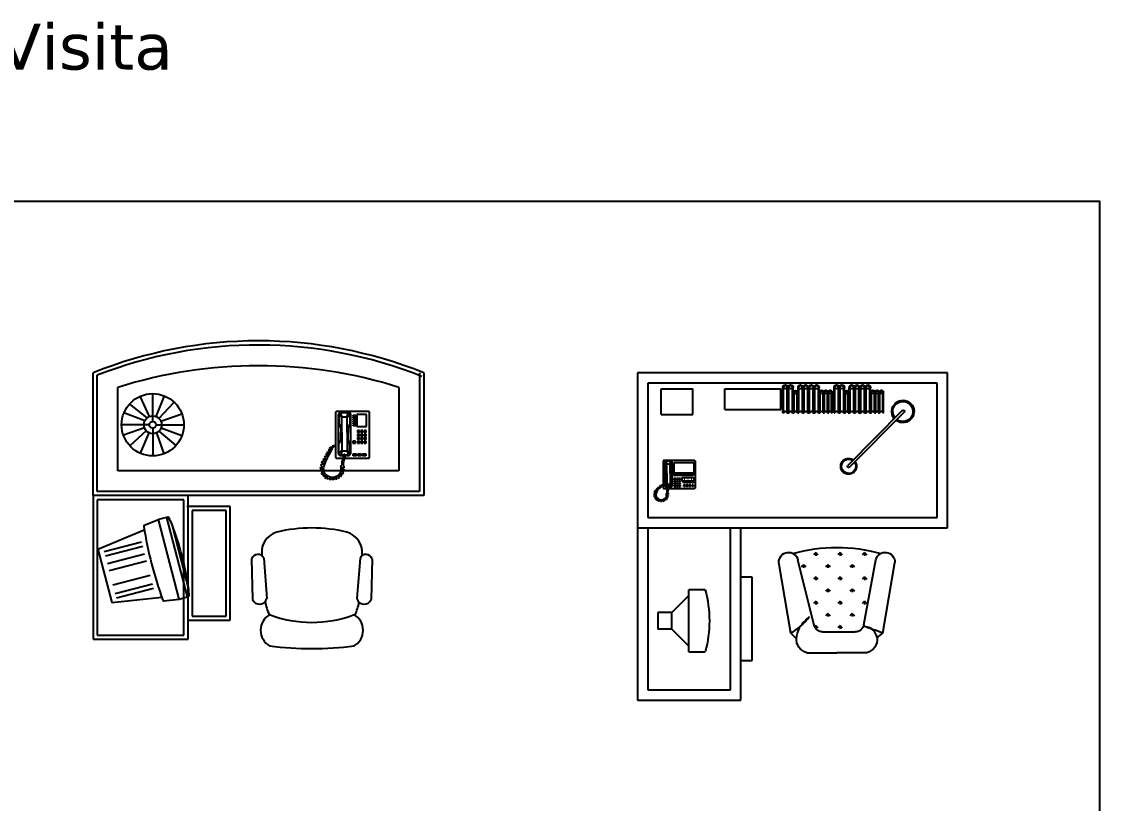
# Model space of a CAD drawing. Extents: x 0.3 to 17.9, y 0.2 to 10.4.
# Drawn here: x 11.63 to 17.89, y 5.89 to 10.43 of the extents above; entities that cross this region are included whole.
import ezdxf

# ---------------------------------------------------------------- set-up
doc = ezdxf.new("R2010")
doc.units = 0
doc.header["$MEASUREMENT"] = 0
doc.layers.get('0').update_dxf_attribs({"linetype": 'CONTINUOUS'})
doc.layers.add('Deftpoints', color=7, linetype='CONTINUOUS', plot=False)
doc.layers.add('www.dwgautocad.com', color=7, linetype='CONTINUOUS')
doc.styles.get("Standard").update_dxf_attribs({"font": 'verdana.ttf'})

# ---------------------------------------------------------------- blocks, each defined once
blk = doc.blocks.new('A$C41930D75')
for p, q in [((0, 727.5), (0, 1321.7)), ((20, 747.5), (20, 1310.3)), ((1579.5, 1321.7), (1579.5, 747.5)), ((1599.5, 1321.7), (1599.5, 727.5)), ((120, 847.5), (120, 1251.2)), ((1479.5, 1251.2), (1479.5, 847.5)), ((1479.5, 847.5), (120, 847.5)), ((1579.5, 747.5), (20, 747.5)), ((1599.5, 727.5), (0, 727.5)), ((0, 727.5), (0, 32.4)), ((459.1, 727.5), (0, 727.5)), ((20, 707.5), (20, 52.4)), ((439.1, 707.5), (20, 707.5)), ((439.1, 52.4), (439.1, 707.5)), ((459.1, 32.4), (459.1, 727.5)), ((663.5, 675), (453, 675)), ((663.5, 124), (663.5, 675)), ((247.3, 583.7), (316, 611.4)), ((360.5, 622.9), (316, 611.4)), ((415.9, 226.9), (316, 611.4)), ((456.5, 237.5), (356.6, 621.9)), ((461.9, 279.8), (382, 587.7)), ((22.9, 468.1), (247.1, 562.2)), ((53.9, 456.8), (234.1, 503.6)), ((59.4, 435.7), (239.6, 482.5)), ((22.9, 468.1), (90.1, 209.5)), ((68.9, 399.3), (249, 446.1)), ((77.9, 364.7), (258, 411.5)), ((95.8, 295.7), (275.9, 342.5)), ((106.8, 253.5), (286.9, 300.3)), ((112.3, 232.4), (292.4, 279.2)), ((90.1, 209.5), (331.8, 236.3)), ((342.4, 217.7), (415.9, 226.9)), ((415.9, 226.9), (460.4, 238.5)), ((455.4, 124), (663.5, 124)), ((20, 52.4), (439.1, 52.4)), ((0, 32.4), (459.1, 32.4))]:
    blk.add_line(p, q)
at = {"linetype": 'ByBlock'}
for p, q in [((273.2, 1110.6), (227.9, 1208.4)), ((288, 1113.3), (288, 1220.8)), ((304.1, 1110.1), (344.4, 1209.9)), ((260.5, 1103.3), (176.2, 1171.1)), ((317.7, 1101.4), (391.8, 1179.3)), ((249.2, 1088.9), (148.9, 1127.8)), ((288, 1086.4), (288, 1113.3)), ((327.1, 1088.2), (428.9, 1123.6)), ((1175.8, 1135), (1172.6, 1131.8)), ((1172.6, 1131.8), (1172.6, 912.7)), ((1334.5, 1135), (1175.8, 1135)), ((1193.2, 1130.2), (1185.3, 1122.3)), ((1185.3, 1122.3), (1185.3, 931.8)), ((1190, 1125.4), (1188.5, 1119.1)), ((1188.5, 1119.1), (1202.7, 1104.8)), ((1188.5, 1119.1), (1188.5, 1076.2)), ((1196.4, 1128.6), (1190, 1125.4)), ((1240.8, 1130.2), (1193.2, 1130.2)), ((1234.5, 1128.6), (1196.4, 1128.6)), ((1204.3, 1108), (1196.4, 1128.6)), ((1202.7, 1104.8), (1204.3, 1108)), ((1202.7, 1033.4), (1202.7, 1104.8)), ((1204.3, 1108), (1226.6, 1108)), ((1226.6, 1108), (1234.5, 1128.6)), ((1228.1, 1104.8), (1226.6, 1108)), ((1242.4, 1119.1), (1228.1, 1104.8)), ((1228.1, 1033.4), (1228.1, 1104.8)), ((1234.5, 1128.6), (1240.8, 1125.4)), ((1247.2, 1122.3), (1240.8, 1130.2)), ((1240.8, 1125.4), (1242.4, 1119.1)), ((1242.4, 1119.1), (1242.4, 1076.2)), ((1247.2, 930.2), (1247.2, 1122.3)), ((1258.3, 1117.5), (1271, 1117.5)), ((1258.3, 1112.7), (1258.3, 1117.5)), ((1271, 1112.7), (1258.3, 1112.7)), ((1258.3, 1103.2), (1258.3, 1108)), ((1258.3, 1108), (1271, 1108)), ((1271, 1103.2), (1258.3, 1103.2)), ((1258.3, 1093.7), (1258.3, 1098.5)), ((1258.3, 1098.5), (1271, 1098.5)), ((1271, 1117.5), (1271, 1112.7)), ((1271, 1108), (1271, 1103.2)), ((1271, 1098.5), (1271, 1093.7)), ((1321.8, 1120.7), (1275.8, 1120.7)), ((1275.8, 1120.7), (1275.8, 1061.9)), ((1321.8, 1061.9), (1321.8, 1120.7)), ((1337.7, 1131.8), (1334.5, 1135)), ((1337.7, 912.7), (1337.7, 1131.8)), ((245, 1070.3), (137.4, 1070.3)), ((247.5, 1055.8), (146.2, 1019.7)), ((271.9, 1070.3), (245, 1070.3)), ((288, 1054.1), (288, 1027.2)), ((304.1, 1070.3), (331, 1070.3)), ((328.4, 1055.4), (429.3, 1018.2)), ((331, 1070.3), (438.6, 1070.3)), ((1188.5, 1076.2), (1191.6, 1068.3)), ((1191.6, 1068.3), (1196.4, 1060.4)), ((1196.4, 1060.4), (1198, 1049.2)), ((1198, 1049.2), (1198, 1033.4)), ((1234.5, 1060.4), (1232.9, 1049.2)), ((1232.9, 1049.2), (1232.9, 1033.4)), ((1239.3, 1068.3), (1234.5, 1060.4)), ((1242.4, 1076.2), (1239.3, 1068.3)), ((1271, 1093.7), (1258.3, 1093.7)), ((1258.3, 1084.2), (1258.3, 1088.9)), ((1258.3, 1088.9), (1271, 1088.9)), ((1271, 1084.2), (1258.3, 1084.2)), ((1258.3, 1079.4), (1271, 1079.4)), ((1258.3, 1074.6), (1258.3, 1079.4)), ((1271, 1074.6), (1258.3, 1074.6)), ((1258.3, 1065.1), (1258.3, 1069.9)), ((1258.3, 1069.9), (1271, 1069.9)), ((1271, 1065.1), (1258.3, 1065.1)), ((1271, 1088.9), (1271, 1084.2)), ((1271, 1079.4), (1271, 1074.6)), ((1271, 1069.9), (1271, 1065.1)), ((1275.8, 1061.9), (1321.8, 1061.9)), ((256.4, 1041), (177.5, 968)), ((269.3, 1031.5), (227.8, 932.2)), ((288, 1027.2), (288, 919.7)), ((306.1, 1031.2), (341.7, 929.6)), ((318, 1039.4), (399.8, 969.4)), ((1191.6, 984.2), (1196.4, 992.1)), ((1196.4, 992.1), (1198, 1003.2)), ((1198, 1003.2), (1198, 1033.4)), ((1202.7, 1033.4), (1202.7, 947.6)), ((1228.1, 1033.4), (1228.1, 947.6)), ((1232.9, 1003.2), (1232.9, 1033.4)), ((1234.5, 992.1), (1232.9, 1003.2)), ((1239.3, 984.2), (1234.5, 992.1)), ((1288.5, 1042.9), (1278.9, 1042.9)), ((1278.9, 1042.9), (1278.9, 1033.4)), ((1278.9, 1033.4), (1288.5, 1033.4)), ((1278.9, 1025.4), (1278.9, 1015.9)), ((1288.5, 1025.4), (1278.9, 1025.4)), ((1278.9, 1015.9), (1288.5, 1015.9)), ((1288.5, 1008), (1278.9, 1008)), ((1278.9, 1008), (1278.9, 998.4)), ((1278.9, 998.4), (1288.5, 998.4)), ((1288.5, 1033.4), (1288.5, 1042.9)), ((1288.5, 1015.9), (1288.5, 1025.4)), ((1288.5, 998.4), (1288.5, 1008)), ((1294.8, 1042.9), (1294.8, 1033.4)), ((1304.3, 1042.9), (1294.8, 1042.9)), ((1294.8, 1033.4), (1304.3, 1033.4)), ((1294.8, 1025.4), (1294.8, 1015.9)), ((1304.3, 1025.4), (1294.8, 1025.4)), ((1294.8, 1015.9), (1304.3, 1015.9)), ((1294.8, 1008), (1294.8, 998.4)), ((1304.3, 1008), (1294.8, 1008)), ((1294.8, 998.4), (1304.3, 998.4)), ((1304.3, 1033.4), (1304.3, 1042.9)), ((1304.3, 1015.9), (1304.3, 1025.4)), ((1304.3, 998.4), (1304.3, 1008)), ((1310.7, 1042.9), (1310.7, 1033.4)), ((1320.2, 1042.9), (1310.7, 1042.9)), ((1310.7, 1033.4), (1320.2, 1033.4)), ((1310.7, 1025.4), (1310.7, 1015.9)), ((1320.2, 1025.4), (1310.7, 1025.4)), ((1310.7, 1015.9), (1320.2, 1015.9)), ((1310.7, 1008), (1310.7, 998.4)), ((1320.2, 1008), (1310.7, 1008)), ((1310.7, 998.4), (1320.2, 998.4)), ((1320.2, 1033.4), (1320.2, 1042.9)), ((1320.2, 1015.9), (1320.2, 1025.4)), ((1320.2, 998.4), (1320.2, 1008)), ((1132.3, 935.2), (1134.9, 940.3)), ((1134.9, 940.3), (1144.2, 937.4)), ((1139.1, 946.7), (1141.6, 951.5)), ((1144.2, 937.4), (1139.1, 946.7)), ((1141.6, 951.5), (1150, 949)), ((1151.9, 945.1), (1141.6, 927.8)), ((1144.8, 957.3), (1146.1, 960.9)), ((1150, 949), (1144.8, 957.3)), ((1146.1, 960.9), (1149.7, 961.8)), ((1149.7, 961.8), (1155.4, 962.2)), ((1157.7, 954.8), (1151.9, 945.1)), ((1153.8, 958), (1157.7, 954.8)), ((1157.1, 958), (1153.8, 958)), ((1155.4, 962.2), (1159.9, 968.3)), ((1159, 959.9), (1157.1, 958)), ((1163.2, 962.8), (1159, 959.9)), ((1159.9, 968.3), (1163.8, 970.5)), ((1166.7, 965.4), (1163.2, 962.8)), ((1163.8, 970.5), (1172.6, 971.5)), ((1172.6, 966.7), (1166.7, 965.4)), ((1188.5, 976.2), (1191.6, 984.2)), ((1188.5, 933.4), (1188.5, 976.2)), ((1188.5, 933.4), (1202.7, 947.6)), ((1204.3, 944.5), (1196.4, 923.8)), ((1202.7, 947.6), (1204.3, 944.5)), ((1204.3, 944.5), (1226.6, 944.5)), ((1228.1, 947.6), (1226.6, 944.5)), ((1226.6, 944.5), (1234.5, 923.8)), ((1242.4, 933.4), (1228.1, 947.6)), ((1242.4, 976.2), (1239.3, 984.2)), ((1242.4, 933.4), (1242.4, 976.2)), ((1256.7, 990.5), (1256.7, 981)), ((1269.4, 990.5), (1256.7, 990.5)), ((1256.7, 981), (1269.4, 981)), ((1269.4, 981), (1269.4, 990.5)), ((1278.9, 990.5), (1278.9, 981)), ((1288.5, 990.5), (1278.9, 990.5)), ((1278.9, 981), (1288.5, 981)), ((1288.5, 981), (1288.5, 990.5)), ((1294.8, 990.5), (1294.8, 981)), ((1304.3, 990.5), (1294.8, 990.5)), ((1294.8, 981), (1304.3, 981)), ((1304.3, 981), (1304.3, 990.5)), ((1310.7, 990.5), (1310.7, 981)), ((1320.2, 990.5), (1310.7, 990.5)), ((1310.7, 981), (1320.2, 981)), ((1320.2, 981), (1320.2, 990.5)), ((1106.3, 884), (1109.2, 893.7)), ((1109.2, 893.7), (1118.8, 892.7)), ((1123.3, 892.7), (1112.7, 862.5)), ((1113, 902), (1116.6, 907.2)), ((1118.8, 892.7), (1113, 902)), ((1116.6, 907.2), (1125.6, 904.6)), ((1120.7, 913.3), (1124.3, 920)), ((1125.6, 904.6), (1120.7, 913.3)), ((1133.6, 911.4), (1123.3, 892.7)), ((1124.3, 920), (1133, 917.2)), ((1127.2, 924.5), (1130.4, 931.6)), ((1133, 917.2), (1127.2, 924.5)), ((1130.4, 931.6), (1139.1, 927.8)), ((1139.1, 927.8), (1132.3, 935.2)), ((1134.9, 914.6), (1132.6, 913.9)), ((1132.6, 913.9), (1133.6, 911.4)), ((1141.6, 927.8), (1134.9, 914.6)), ((1172.6, 912.7), (1175.8, 909.5)), ((1175.8, 909.5), (1210, 909.5)), ((1185.3, 931.8), (1193.2, 922.2)), ((1190, 927), (1188.5, 933.4)), ((1196.4, 923.8), (1190, 927)), ((1193.2, 922.2), (1211.8, 922.2)), ((1211.9, 923.8), (1196.4, 923.8)), ((1204.3, 882.8), (1205.2, 890.5)), ((1205.2, 890.5), (1209.1, 905.6)), ((1209.1, 905.6), (1211.3, 915.9)), ((1213, 898.8), (1209.1, 883.7)), ((1211.3, 915.9), (1212.3, 928.6)), ((1212.3, 928.6), (1217, 928.6)), ((1216.8, 914.9), (1213, 898.8)), ((1215.5, 909.5), (1334.5, 909.5)), ((1217, 928.6), (1216.8, 914.9)), ((1216.9, 922.2), (1239.3, 922.2)), ((1234.5, 923.8), (1217, 923.8)), ((1234.5, 923.8), (1240.8, 927)), ((1239.3, 922.2), (1247.2, 930.2)), ((1240.8, 927), (1242.4, 933.4)), ((1258.3, 920.7), (1258.3, 930.2)), ((1258.3, 930.2), (1274.2, 930.2)), ((1274.2, 920.7), (1258.3, 920.7)), ((1274.2, 930.2), (1274.2, 920.7)), ((1280.5, 930.2), (1296.4, 930.2)), ((1280.5, 920.7), (1280.5, 930.2)), ((1296.4, 920.7), (1280.5, 920.7)), ((1296.4, 930.2), (1296.4, 920.7)), ((1302.8, 930.2), (1318.6, 930.2)), ((1302.8, 920.7), (1302.8, 930.2)), ((1318.6, 920.7), (1302.8, 920.7)), ((1318.6, 930.2), (1318.6, 920.7)), ((1334.5, 909.5), (1337.7, 912.7)), ((1099.5, 859), (1101.2, 867)), ((1109.5, 856.1), (1099.5, 859)), ((1101.2, 867), (1109.8, 867)), ((1101.2, 851.2), (1109.5, 856.1)), ((1102.4, 844.8), (1101.2, 851.2)), ((1112.4, 845.1), (1102.4, 844.8)), ((1103.1, 873.4), (1105.3, 880.8)), ((1109.8, 867), (1103.1, 873.4)), ((1104.7, 836.5), (1112.4, 845.1)), ((1107.3, 830), (1104.7, 836.5)), ((1105.3, 880.8), (1115.6, 880.5)), ((1115.6, 880.5), (1106.3, 884)), ((1112.7, 862.5), (1117.2, 838.4)), ((1117.2, 838.4), (1131.4, 824.6)), ((1186.3, 827.1), (1198.5, 842.6)), ((1198.5, 842.6), (1200.1, 862.8)), ((1198.8, 870.2), (1204.6, 874.4)), ((1200.1, 862.8), (1198.8, 870.2)), ((1211.7, 846.4), (1201.4, 845.5)), ((1201.4, 845.5), (1210.4, 838.4)), ((1212.6, 862.2), (1203.3, 860.6)), ((1203.3, 860.6), (1212.3, 855.1)), ((1204.6, 874.4), (1204.3, 882.8)), ((1210.4, 838.4), (1206.2, 831)), ((1209.4, 875.4), (1208.5, 873.4)), ((1208.5, 873.4), (1212, 869.9)), ((1209.1, 883.7), (1209.4, 875.4)), ((1212.3, 855.1), (1211.7, 846.4)), ((1212, 869.9), (1212.6, 862.2)), ((1116.6, 832.9), (1107.3, 830)), ((1112.1, 824.2), (1116.6, 832.9)), ((1116.3, 820.4), (1112.1, 824.2)), ((1125.2, 824.2), (1116.3, 820.4)), ((1121.4, 815.6), (1125.2, 824.2)), ((1126.5, 811.1), (1121.4, 815.6)), ((1133.3, 819.4), (1126.5, 811.1)), ((1131.4, 824.6), (1150, 816.5)), ((1132.3, 809.8), (1133.3, 819.4)), ((1137.5, 807.2), (1132.3, 809.8)), ((1144.8, 813.6), (1137.5, 807.2)), ((1145.2, 805), (1144.8, 813.6)), ((1151.3, 803.4), (1145.2, 805)), ((1150, 816.5), (1169.3, 818.1)), ((1154.8, 813.6), (1151.3, 803.4)), ((1157.1, 804.3), (1154.8, 813.6)), ((1162.5, 805), (1157.1, 804.3)), ((1166.4, 813.6), (1162.5, 805)), ((1170.5, 805), (1166.4, 813.6)), ((1169.3, 818.1), (1186.3, 827.1)), ((1177.3, 806.9), (1170.5, 805)), ((1176.3, 817.5), (1177.3, 806.9)), ((1184, 811.1), (1176.3, 817.5)), ((1190.1, 814.9), (1184, 811.1)), ((1196.2, 818.1), (1188.9, 823.6)), ((1188.9, 823.6), (1190.1, 814.9)), ((1201.1, 823.9), (1196.2, 818.1)), ((1196.6, 832.9), (1201.1, 823.9)), ((1206.2, 831), (1196.6, 832.9)), ((479.1, 655), (479.1, 144)), ((643.5, 655), (479.1, 655)), ((643.5, 144), (643.5, 655)), ((766.2, 421.5), (771.2, 224.6)), ((815.2, 444), (815.8, 436.7)), ((825.2, 425.3), (840.3, 230.2)), ((1291.1, 425.3), (1275.9, 230.2)), ((1301, 444), (1300.4, 436.7)), ((1301, 444), (1300.6, 436.8)), ((1350, 421.5), (1345, 224.6)), ((479.1, 144), (643.5, 144))]:
    blk.add_line(p, q, dxfattribs=at)
for radius in [150.6, 43, 16.1]:
    blk.add_circle((288, 1070.3), radius, dxfattribs=at)
for centre, radius, start, end in [((799.8, -668.8), 2145.2, 68.1104, 111.8896), ((797.4, -684.3), 2140.7, 68.2867, 111.2933), ((799.8, -893.2), 2249.6, 72.4117, 107.5883), ((249.5, 579.2), 5, 115.8746, 188.6976), ((2226.6, 902.6), 2008.4, 189.2876, 199.8418), ((361.8, 618.1), 5, 26.964, 104.5647), ((-364.6, 248.6), 820, 24.4264, 26.964), ((-1051.2, 51), 1530.3, 8.5992, 20.5302), ((-355.3, 212.6), 820, 2.1654, 4.703), ((342.1, 222.7), 5, 200.4318, 273.2548), ((459.1, 243.3), 5, 284.5647, 2.1654)]:
    blk.add_arc(centre, radius, start, end)
for centre, radius, start, end in [((916.4, 452.9), 101.6, 106.1087, 185), ((1058.1, -145), 716, 76.275, 103.725), ((1199.8, 452.9), 101.6, 355, 73.8913), ((796.5, 411.3), 32, 26.0431, 161.2838), ((1319.8, 411.3), 32, 18.7162, 153.9569), ((804.9, 238.3), 36.3, 202.1564, 347.1337), ((1034.1, 240.8), 203.2, 187.3347, 206.2122), ((1084.9, 240.8), 203.2, 333.618, 351.9048), ((1311.4, 238.3), 36.3, 192.8663, 337.8436), ((897.8, 75.6), 87.7, 120.3927, 239.6073), ((1058.1, 690.4), 576.6, 249.209, 290.791), ((1218.4, 75.6), 87.7, 300.3927, 59.6073), ((1058.1, 1573.9), 1587.1, 262.5907, 277.4093)]:
    blk.add_arc(centre, radius, start, end, dxfattribs=at)
blk = doc.blocks.new('A$C260B75E0')
for p, q in [((0, 0), (0, 1800)), ((0, 1800), (900, 1800)), ((900, 1800), (900, 0)), ((900, 1800), (1900.5, 1800)), ((1900.5, 1800), (1900.5, 1200)), ((60, 1740), (840, 1740)), ((60, 60), (60, 1740)), ((840, 1740), (840, 60)), ((900, 1740), (1840.5, 1740)), ((1840.5, 1740), (1840.5, 1260)), ((242.2, 1663), (92.2, 1663)), ((92.2, 1663), (92.2, 1478)), ((242.2, 1663), (242.2, 1478)), ((1391, 1682.5), (1489, 1682.5)), ((1391, 1600.4), (1391, 1682.5)), ((1489, 1600.4), (1489, 1682.5)), ((1293.2, 1502.5), (1391, 1600.4)), ((1489, 1600.4), (1391, 1600.4)), ((1586.9, 1502.5), (1489, 1600.4)), ((1293.2, 1502.5), (1260, 1502.5)), ((1260, 1406.5), (1260, 1502.5)), ((1586.9, 1502.5), (1293.2, 1502.5)), ((1620, 1502.5), (1586.9, 1502.5)), ((1620, 1502.5), (1620, 1406.5)), ((242.2, 1478), (92.2, 1478)), ((212.2, 1293.1), (92.2, 1293.1)), ((92.2, 1293.1), (92.2, 967.8)), ((212.2, 1293.1), (212.2, 967.8)), ((1840.5, 1260), (900, 1260)), ((1900.5, 1200), (900, 1200)), ((1186.9, 1133.6), (1186.9, 1200)), ((1671.3, 1200), (1671.3, 1133.6)), ((1671.3, 1133.6), (1186.9, 1133.6)), ((233.1, 952.1), (84.6, 952.1)), ((233.1, 956.3), (84.8, 956.3)), ((85.4, 956.3), (85.4, 952.1)), ((212.2, 967.8), (92.2, 967.8)), ((1511.1, 909.1), (1101.7, 978.8)), ((233.1, 926.9), (82.9, 926.9)), ((233.1, 896), (82.9, 896)), ((233.1, 921.3), (84.6, 921.3)), ((233.1, 925.4), (84.8, 925.4)), ((233.1, 931), (85.1, 931)), ((233.1, 900.2), (85.1, 900.2)), ((85.4, 931), (85.4, 926.9)), ((85.4, 925.4), (85.4, 921.3)), ((85.4, 900.2), (85.4, 896)), ((115.5, 893.6), (115.5, 890.3)), ((233.1, 890.3), (115.5, 890.3)), ((233.1, 893.6), (115.6, 893.6)), ((1544.9, 877.4), (1511.1, 909.1)), ((233.1, 863.4), (85.8, 863.4)), ((233.1, 832.5), (85.8, 832.5)), ((233.1, 867.5), (85.9, 867.5)), ((233.1, 836.7), (85.9, 836.7)), ((233.1, 842.3), (86.3, 842.3)), ((86.5, 867.5), (86.5, 863.4)), ((86.5, 842.3), (86.5, 838.2)), ((233.1, 838.2), (86.5, 838.2)), ((86.5, 836.7), (86.5, 832.5)), ((115.5, 873.4), (115.5, 870.1)), ((233.1, 873.4), (115.5, 873.4)), ((233.1, 870.1), (115.5, 870.1)), ((1466.5, 773.9), (1086, 868.1)), ((1114.3, 835.9), (1127.6, 849.1)), ((1114.3, 835.9), (1127.6, 822.6)), ((1114.3, 835.9), (1133.1, 835.9)), ((1268.7, 822.9), (1269, 822.6)), ((1626.3, 816.4), (1626.3, 642.2)), ((233.1, 800.7), (85.8, 800.7)), ((233.1, 769.8), (85.8, 769.8)), ((233.1, 804.8), (85.9, 804.8)), ((233.1, 773.9), (85.9, 773.9)), ((233.1, 811.4), (86.3, 811.4)), ((233.1, 779.6), (86.3, 779.6)), ((86.5, 811.4), (86.5, 807.3)), ((233.1, 807.3), (86.5, 807.3)), ((86.5, 804.8), (86.5, 800.7)), ((86.5, 779.6), (86.5, 775.4)), ((233.1, 775.4), (86.5, 775.4)), ((86.5, 773.9), (86.5, 769.8)), ((1043.6, 765.2), (1056.8, 778.4)), ((1043.6, 765.2), (1056.8, 751.9)), ((1043.6, 765.2), (1062.3, 765.2)), ((1185, 765.2), (1198.3, 778.4)), ((1185, 765.2), (1198.3, 751.9)), ((1185, 765.2), (1203.8, 765.2)), ((1326.4, 765.2), (1339.7, 778.4)), ((1326.4, 765.2), (1339.7, 751.9)), ((1326.4, 765.2), (1345.2, 765.2)), ((1467.9, 765.2), (1474.1, 771.4)), ((1467.9, 765.2), (1481.1, 751.9)), ((1467.9, 765.2), (1484.7, 765.2)), ((233.1, 748.7), (86.3, 748.7)), ((86.5, 748.7), (86.5, 744.6)), ((233.1, 744.6), (86.5, 744.6)), ((233.1, 738.8), (113.8, 738.8)), ((233.1, 714.1), (113.8, 714.1)), ((233.1, 689.6), (113.8, 689.6)), ((233.1, 721.9), (114.2, 721.9)), ((233.1, 697.2), (114.2, 697.2)), ((114.4, 742.1), (114.4, 738.8)), ((233.1, 742.1), (114.4, 742.1)), ((114.4, 721.9), (114.4, 718.6)), ((233.1, 718.6), (114.4, 718.6)), ((114.4, 717.4), (114.4, 714.1)), ((233.1, 717.4), (114.4, 717.4)), ((114.4, 697.2), (114.4, 693.9)), ((233.1, 693.9), (114.4, 693.9)), ((114.4, 692.9), (114.4, 689.6)), ((233.1, 692.9), (114.4, 692.9)), ((1114.3, 694.5), (1127.6, 707.7)), ((1114.3, 694.5), (1127.6, 681.2)), ((1114.3, 694.5), (1133.1, 694.5)), ((1255.7, 694.5), (1269, 707.7)), ((1255.7, 694.5), (1269, 681.2)), ((1255.7, 694.5), (1274.5, 694.5)), ((1397.1, 694.5), (1410.4, 707.7)), ((1397.1, 694.5), (1410.4, 681.2)), ((1397.1, 694.5), (1415.9, 694.5)), ((1504.5, 725.4), (1504.5, 535.1)), ((233.1, 629.2), (82.9, 629.2)), ((233.1, 654.4), (84.6, 654.4)), ((233.1, 658.5), (84.8, 658.5)), ((233.1, 627.6), (84.8, 627.6)), ((233.1, 633.3), (85.1, 633.3)), ((85.4, 658.5), (85.4, 654.4)), ((85.4, 633.3), (85.4, 629.2)), ((85.4, 627.6), (85.4, 623.5)), ((233.1, 672.7), (114.2, 672.7)), ((114.4, 672.7), (114.4, 669.4)), ((233.1, 669.4), (114.4, 669.4)), ((1043.6, 623.7), (1056.8, 637)), ((1185, 623.7), (1198.3, 637)), ((1326.4, 623.7), (1339.7, 637)), ((1467.9, 623.7), (1481.1, 637)), ((1626.3, 468), (1626.3, 642.2)), ((233.1, 598.3), (82.9, 598.3)), ((233.1, 623.5), (84.6, 623.5)), ((233.1, 602.4), (85.1, 602.4)), ((85.4, 602.4), (85.4, 598.3)), ((233.1, 565.7), (85.8, 565.7)), ((233.1, 569.8), (85.9, 569.8)), ((86.5, 569.8), (86.5, 565.7)), ((115.5, 595.8), (115.5, 592.5)), ((233.1, 592.5), (115.5, 592.5)), ((233.1, 575.6), (115.5, 575.6)), ((115.5, 575.6), (115.5, 572.3)), ((233.1, 572.3), (115.5, 572.3)), ((233.1, 595.8), (115.6, 595.8)), ((218.8, 262.1), (538, 578.7)), ((228.7, 252.2), (547.9, 568.8)), ((1043.6, 623.7), (1056.8, 610.5)), ((1043.6, 623.7), (1062.3, 623.7)), ((1114.3, 553), (1127.6, 566.3)), ((1185, 623.7), (1198.3, 610.5)), ((1185, 623.7), (1203.8, 623.7)), ((1255.7, 553), (1269, 566.3)), ((1326.4, 623.7), (1339.7, 610.5)), ((1326.4, 623.7), (1345.2, 623.7)), ((1397.1, 553), (1410.4, 566.3)), ((1467.9, 623.7), (1481.1, 610.5)), ((1467.9, 623.7), (1486.6, 623.7)), ((233.1, 534.8), (85.8, 534.8)), ((233.1, 502.9), (85.8, 502.9)), ((233.1, 538.9), (85.9, 538.9)), ((233.1, 507.1), (85.9, 507.1)), ((233.1, 544.6), (86.3, 544.6)), ((233.1, 513.7), (86.3, 513.7)), ((86.5, 544.6), (86.5, 540.4)), ((233.1, 540.4), (86.5, 540.4)), ((86.5, 538.9), (86.5, 534.8)), ((86.5, 513.7), (86.5, 509.6)), ((233.1, 509.6), (86.5, 509.6)), ((86.5, 507.1), (86.5, 502.9)), ((1114.3, 553), (1127.6, 539.8)), ((1114.3, 553), (1133.1, 553)), ((1255.7, 553), (1269, 539.8)), ((1255.7, 553), (1274.5, 553)), ((1397.1, 553), (1410.4, 539.8)), ((1397.1, 553), (1415.9, 553)), ((233.1, 472.1), (85.8, 472.1)), ((233.1, 476.2), (85.9, 476.2)), ((233.1, 481.8), (86.3, 481.8)), ((233.1, 451), (86.3, 451)), ((86.5, 481.8), (86.5, 477.7)), ((233.1, 477.7), (86.5, 477.7)), ((86.5, 476.2), (86.5, 472.1)), ((86.5, 451), (86.5, 446.8)), ((233.1, 446.8), (86.5, 446.8)), ((233.1, 441.1), (113.8, 441.1)), ((114.4, 444.4), (114.4, 441.1)), ((233.1, 444.4), (114.4, 444.4)), ((1043.6, 482.3), (1056.8, 495.6)), ((1043.6, 482.3), (1056.8, 469.1)), ((1043.6, 482.3), (1062.3, 482.3)), ((1463.5, 486), (1086, 416.3)), ((1185, 482.3), (1198.3, 495.6)), ((1185, 482.3), (1198.3, 469.1)), ((1185, 482.3), (1203.8, 482.3)), ((1326.4, 482.3), (1339.7, 495.6)), ((1326.4, 482.3), (1339.7, 469.1)), ((1326.4, 482.3), (1345.2, 482.3)), ((1475.1, 489.6), (1481.1, 495.6)), ((233.1, 416.4), (113.8, 416.4)), ((233.1, 391.8), (113.8, 391.8)), ((233.1, 424.2), (114.2, 424.2)), ((233.1, 399.5), (114.2, 399.5)), ((114.4, 424.2), (114.4, 420.9)), ((233.1, 420.9), (114.4, 420.9)), ((114.4, 419.7), (114.4, 416.4)), ((233.1, 419.7), (114.4, 419.7)), ((114.4, 399.5), (114.4, 396.2)), ((233.1, 396.2), (114.4, 396.2)), ((114.4, 395.1), (114.4, 391.8)), ((233.1, 395.1), (114.4, 395.1)), ((1126.5, 423.8), (1127.6, 424.9)), ((1538.1, 407.3), (1511.1, 375.3)), ((233.1, 374.9), (114.2, 374.9)), ((114.4, 374.9), (114.4, 371.6)), ((233.1, 371.6), (114.4, 371.6)), ((1511.1, 375.3), (1101.7, 305.6)), ((840, 60), (60, 60)), ((900, 0), (0, 0))]:
    blk.add_line(p, q)
at = {"linetype": 'ByBlock'}
for p, q in [((678.3, 1691.3), (673.7, 1686.9)), ((683.4, 1689.5), (678.3, 1691.3)), ((689.6, 1698.6), (682.6, 1696.5)), ((682.6, 1696.5), (683.3, 1689.6)), ((683.3, 1686.3), (705.1, 1694)), ((692.1, 1691.9), (689.6, 1698.6)), ((697.2, 1700.9), (691.9, 1699.3)), ((691.9, 1699.3), (692.1, 1691.9)), ((701.9, 1696), (697.2, 1700.9)), ((707.6, 1703.4), (701.9, 1702.3)), ((701.9, 1702.3), (701.9, 1696)), ((705.1, 1694), (722.5, 1690.7)), ((709.7, 1696.3), (707.6, 1703.4)), ((713.2, 1702.3), (709.7, 1696.3)), ((717.8, 1701.4), (713.2, 1702.3)), ((717.6, 1694.2), (717.8, 1701.4)), ((723.8, 1699.7), (717.6, 1694.2)), ((722.5, 1690.7), (732.4, 1680.5)), ((728.5, 1697.9), (723.8, 1699.7)), ((726.4, 1691.2), (728.5, 1697.9)), ((732.6, 1694.4), (726.4, 1691.2)), ((735.4, 1691.4), (732.6, 1694.4)), ((732.6, 1684.9), (735.4, 1691.4)), ((508.9, 1648.6), (511.2, 1650.9)), ((508.9, 1468), (508.9, 1648.6)), ((511.2, 1650.9), (668.9, 1650.9)), ((512.3, 1636), (518.1, 1641.7)), ((512.3, 1601.7), (512.3, 1636)), ((513.5, 1633.7), (515.8, 1638.3)), ((513.5, 1606.3), (513.5, 1633.7)), ((528.4, 1628), (513.5, 1633.7)), ((515.8, 1638.3), (520.3, 1639.4)), ((518.1, 1641.7), (655.2, 1641.7)), ((520.3, 1639.4), (530.6, 1629.1)), ((520.3, 1639.4), (551.2, 1639.4)), ((530.6, 1629.1), (528.4, 1628)), ((528.4, 1628), (528.4, 1612)), ((582.1, 1629.1), (530.6, 1629.1)), ((551.2, 1639.4), (556.9, 1637.1)), ((556.9, 1637.1), (562.6, 1633.7)), ((562.6, 1633.7), (570.6, 1632.6)), ((570.6, 1632.6), (582.1, 1632.6)), ((603.8, 1632.6), (582.1, 1632.6)), ((582.1, 1629.1), (643.8, 1629.1)), ((611.8, 1633.7), (603.8, 1632.6)), ((617.5, 1637.1), (611.8, 1633.7)), ((623.2, 1639.4), (617.5, 1637.1)), ((654.1, 1639.4), (623.2, 1639.4)), ((654.1, 1639.4), (643.8, 1629.1)), ((643.8, 1629.1), (646.1, 1628)), ((646.1, 1628), (660.9, 1633.7)), ((646.1, 1628), (646.1, 1612)), ((650.9, 1657.7), (648.4, 1650.9)), ((654.1, 1660.9), (650.9, 1657.7)), ((652.9, 1650.9), (654.3, 1655.9)), ((656.4, 1663.4), (654.1, 1660.9)), ((658.7, 1638.3), (654.1, 1639.4)), ((654.3, 1655.9), (658, 1660.5)), ((656.8, 1669.6), (654.7, 1667.6)), ((654.7, 1667.6), (656.4, 1663.4)), ((655.2, 1641.7), (662.1, 1636)), ((660.2, 1668), (656.8, 1669.6)), ((661.2, 1673.8), (658, 1670.8)), ((658, 1670.8), (660.2, 1668)), ((658, 1660.5), (659.6, 1661.8)), ((660.9, 1633.7), (658.7, 1638.3)), ((659.6, 1661.8), (659.4, 1664.2)), ((659.4, 1664.2), (661.8, 1661.8)), ((660.9, 1622.5), (660.9, 1633.7)), ((667.8, 1671.4), (661.2, 1673.8)), ((661.8, 1661.8), (670.1, 1671)), ((662.1, 1636), (662.1, 1622.6)), ((669.7, 1682.9), (664.6, 1677.7)), ((664.6, 1677.7), (667.8, 1671.4)), ((668.9, 1650.9), (671.2, 1648.6)), ((676.9, 1681.7), (669.7, 1682.9)), ((670.1, 1671), (682.9, 1686.1)), ((671.2, 1648.6), (671.2, 1623.9)), ((673.7, 1686.9), (676.9, 1681.7)), ((685, 1627.3), (674.1, 1624.6)), ((690.5, 1628), (685, 1627.3)), ((696.5, 1627.8), (690.5, 1628)), ((699.5, 1632), (696.5, 1627.8)), ((704.9, 1631), (699.5, 1632)), ((719.4, 1632.2), (704.9, 1631)), ((705.3, 1622), (706.5, 1628.7)), ((706.5, 1628.7), (710.4, 1622.3)), ((716.7, 1622.7), (717.4, 1630.1)), ((717.4, 1630.1), (722.5, 1623.6)), ((730.6, 1641), (719.4, 1632.2)), ((727.8, 1626.7), (726.4, 1633.6)), ((726.4, 1633.6), (732.9, 1630.4)), ((737, 1653.3), (730.6, 1641)), ((732.4, 1680.5), (738.2, 1667.1)), ((738.9, 1687.7), (732.6, 1684.9)), ((732.9, 1630.4), (737, 1633.8)), ((737, 1633.8), (733.1, 1639.1)), ((733.1, 1639.1), (739.3, 1638.2)), ((736.1, 1679.2), (742.1, 1684)), ((743.1, 1679.9), (736.1, 1679.2)), ((738.2, 1667.1), (737, 1653.3)), ((742.1, 1642.6), (737.5, 1648.2)), ((737.5, 1648.2), (745.1, 1647.5)), ((742.1, 1684), (738.9, 1687.7)), ((739.3, 1638.2), (742.1, 1642.6)), ((740.3, 1670.8), (744.9, 1676.2)), ((746.5, 1670.6), (740.3, 1670.8)), ((740.3, 1663.7), (747.7, 1666.2)), ((747, 1662), (740.3, 1663.7)), ((740.3, 1655.3), (746.5, 1658.1)), ((746.5, 1652.3), (740.3, 1655.3)), ((744.9, 1676.2), (743.1, 1679.9)), ((745.1, 1647.5), (746.5, 1652.3)), ((747.7, 1666.2), (746.5, 1670.6)), ((746.5, 1658.1), (747, 1662)), ((518.1, 1597.1), (512.3, 1601.7)), ((528.4, 1612), (513.5, 1606.3)), ((513.5, 1606.3), (515.8, 1601.7)), ((515.8, 1601.7), (520.3, 1600.6)), ((656.4, 1597.1), (518.1, 1597.1)), ((520.3, 1600.6), (530.6, 1610.9)), ((520.3, 1600.6), (551.2, 1600.6)), ((521.5, 1586.9), (521.5, 1472.6)), ((582.1, 1586.9), (521.5, 1586.9)), ((530.6, 1610.9), (528.4, 1612)), ((582.1, 1610.9), (530.6, 1610.9)), ((551.2, 1600.6), (556.9, 1602.9)), ((556.9, 1602.9), (562.6, 1606.3)), ((562.6, 1606.3), (570.6, 1607.4)), ((570.6, 1607.4), (582.1, 1607.4)), ((582.1, 1610.9), (643.8, 1610.9)), ((603.8, 1607.4), (582.1, 1607.4)), ((582.1, 1472.6), (582.1, 1586.9)), ((584.4, 1586.9), (584.4, 1477.1)), ((595.8, 1586.9), (584.4, 1586.9)), ((595.8, 1477.1), (595.8, 1586.9)), ((611.8, 1606.3), (603.8, 1607.4)), ((617.5, 1602.9), (611.8, 1606.3)), ((614.1, 1586.9), (620.9, 1586.9)), ((614.1, 1577.7), (614.1, 1586.9)), ((620.9, 1577.7), (614.1, 1577.7)), ((614.1, 1573.1), (620.9, 1573.1)), ((614.1, 1564), (614.1, 1573.1)), ((623.2, 1600.6), (617.5, 1602.9)), ((620.9, 1586.9), (620.9, 1577.7)), ((620.9, 1573.1), (620.9, 1564)), ((654.1, 1600.6), (623.2, 1600.6)), ((626.6, 1586.9), (633.5, 1586.9)), ((626.6, 1577.7), (626.6, 1586.9)), ((633.5, 1577.7), (626.6, 1577.7)), ((626.6, 1573.1), (633.5, 1573.1)), ((626.6, 1564), (626.6, 1573.1)), ((633.5, 1586.9), (633.5, 1577.7)), ((633.5, 1573.1), (633.5, 1564)), ((639.2, 1577.7), (639.2, 1586.9)), ((639.2, 1586.9), (646.1, 1586.9)), ((646.1, 1577.7), (639.2, 1577.7)), ((640.4, 1573.1), (647.2, 1573.1)), ((640.4, 1564), (640.4, 1573.1)), ((643.8, 1610.9), (646.1, 1612)), ((654.1, 1600.6), (643.8, 1610.9)), ((646.1, 1612), (660.9, 1606.3)), ((646.1, 1586.9), (646.1, 1577.7)), ((647.2, 1573.1), (647.2, 1564)), ((652.9, 1577.7), (652.9, 1586.9)), ((652.9, 1586.9), (659.8, 1586.9)), ((659.8, 1577.7), (652.9, 1577.7)), ((652.9, 1573.1), (659.8, 1573.1)), ((652.9, 1564), (652.9, 1573.1)), ((658.7, 1601.7), (654.1, 1600.6)), ((662.1, 1602.9), (656.4, 1597.1)), ((666.7, 1623), (657.5, 1622.3)), ((657.5, 1622.3), (657.5, 1618.9)), ((657.5, 1618.9), (667.4, 1619)), ((660.9, 1606.3), (658.7, 1601.7)), ((659.8, 1586.9), (659.8, 1577.7)), ((659.8, 1573.1), (659.8, 1564)), ((660.9, 1606.3), (660.9, 1618.9)), ((662.1, 1618.9), (662.1, 1602.9)), ((674.1, 1624.6), (666.7, 1623)), ((667.4, 1619), (678.9, 1621.8)), ((671.2, 1619.9), (671.2, 1468)), ((678.9, 1621.8), (689.8, 1624.6)), ((689.8, 1624.6), (695.8, 1624.3)), ((695.8, 1624.3), (697.2, 1625)), ((697.2, 1625), (699.8, 1622.5)), ((699.8, 1622.5), (705.3, 1622)), ((710.4, 1622.3), (716.7, 1622.7)), ((722.5, 1623.6), (727.8, 1626.7)), ((584.4, 1532), (595.8, 1532)), ((584.4, 1522.8), (595.8, 1522.8)), ((584.4, 1513.7), (595.8, 1513.7)), ((584.4, 1504.6), (595.8, 1504.6)), ((628.9, 1540), (608.4, 1540)), ((608.4, 1540), (608.4, 1472.6)), ((614.1, 1528.6), (610.6, 1528.6)), ((610.6, 1528.6), (610.6, 1525.1)), ((610.6, 1525.1), (614.1, 1525.1)), ((614.1, 1508), (610.6, 1508)), ((610.6, 1508), (610.6, 1504.6)), ((610.6, 1504.6), (614.1, 1504.6)), ((620.9, 1564), (614.1, 1564)), ((614.1, 1559.4), (620.9, 1559.4)), ((614.1, 1550.3), (614.1, 1559.4)), ((620.9, 1550.3), (614.1, 1550.3)), ((614.1, 1525.1), (614.1, 1528.6)), ((614.1, 1504.6), (614.1, 1508)), ((620.9, 1559.4), (620.9, 1550.3)), ((623.2, 1528.6), (623.2, 1525.1)), ((626.6, 1528.6), (623.2, 1528.6)), ((623.2, 1525.1), (626.6, 1525.1)), ((626.6, 1508), (623.2, 1508)), ((623.2, 1508), (623.2, 1504.6)), ((623.2, 1504.6), (626.6, 1504.6)), ((633.5, 1564), (626.6, 1564)), ((626.6, 1559.4), (633.5, 1559.4)), ((626.6, 1550.3), (626.6, 1559.4)), ((633.5, 1550.3), (626.6, 1550.3)), ((626.6, 1525.1), (626.6, 1528.6)), ((626.6, 1504.6), (626.6, 1508)), ((628.9, 1472.6), (628.9, 1540)), ((633.5, 1559.4), (633.5, 1550.3)), ((634.6, 1533.1), (634.6, 1521.7)), ((639.2, 1533.1), (634.6, 1533.1)), ((634.6, 1521.7), (639.2, 1521.7)), ((639.2, 1517.1), (634.6, 1517.1)), ((634.6, 1517.1), (634.6, 1505.7)), ((634.6, 1505.7), (639.2, 1505.7)), ((639.2, 1521.7), (639.2, 1533.1)), ((639.2, 1505.7), (639.2, 1517.1)), ((647.2, 1564), (640.4, 1564)), ((640.4, 1559.4), (647.2, 1559.4)), ((640.4, 1550.3), (640.4, 1559.4)), ((647.2, 1550.3), (640.4, 1550.3)), ((647.2, 1559.4), (647.2, 1550.3)), ((651.8, 1521.7), (651.8, 1533.1)), ((651.8, 1533.1), (658.7, 1533.1)), ((658.7, 1521.7), (651.8, 1521.7)), ((651.8, 1505.7), (651.8, 1517.1)), ((651.8, 1517.1), (658.7, 1517.1)), ((658.7, 1505.7), (651.8, 1505.7)), ((659.8, 1564), (652.9, 1564)), ((652.9, 1559.4), (659.8, 1559.4)), ((652.9, 1550.3), (652.9, 1559.4)), ((659.8, 1550.3), (652.9, 1550.3)), ((658.7, 1533.1), (658.7, 1521.7)), ((658.7, 1517.1), (658.7, 1505.7)), ((659.8, 1559.4), (659.8, 1550.3)), ((508.9, 1468), (511.2, 1465.7)), ((511.2, 1465.7), (668.9, 1465.7)), ((521.5, 1472.6), (582.1, 1472.6)), ((584.4, 1495.4), (595.8, 1495.4)), ((584.4, 1486.3), (595.8, 1486.3)), ((584.4, 1477.1), (595.8, 1477.1)), ((608.4, 1472.6), (628.9, 1472.6)), ((614.1, 1487.4), (610.6, 1487.4)), ((610.6, 1487.4), (610.6, 1484)), ((610.6, 1484), (614.1, 1484)), ((614.1, 1484), (614.1, 1487.4)), ((623.2, 1487.4), (623.2, 1484)), ((626.6, 1487.4), (623.2, 1487.4)), ((623.2, 1484), (626.6, 1484)), ((626.6, 1484), (626.6, 1487.4)), ((639.2, 1501.1), (634.6, 1501.1)), ((634.6, 1501.1), (634.6, 1489.7)), ((634.6, 1489.7), (639.2, 1489.7)), ((639.2, 1485.1), (634.6, 1485.1)), ((634.6, 1485.1), (634.6, 1473.7)), ((634.6, 1473.7), (639.2, 1473.7)), ((639.2, 1489.7), (639.2, 1501.1)), ((639.2, 1473.7), (639.2, 1485.1)), ((651.8, 1489.7), (651.8, 1501.1)), ((651.8, 1501.1), (658.7, 1501.1)), ((658.7, 1489.7), (651.8, 1489.7)), ((651.8, 1473.7), (651.8, 1485.1)), ((651.8, 1485.1), (658.7, 1485.1)), ((658.7, 1473.7), (651.8, 1473.7)), ((658.7, 1501.1), (658.7, 1489.7)), ((658.7, 1485.1), (658.7, 1473.7)), ((668.9, 1465.7), (671.2, 1468))]:
    blk.add_line(p, q, dxfattribs=at)
at = {"ltscale": 10}
for p, q in [((233.1, 956.3), (233.1, 952.1)), ((233.1, 931), (233.1, 926.9)), ((233.1, 925.4), (233.1, 921.3)), ((233.1, 900.2), (233.1, 896)), ((233.1, 893.6), (233.1, 890.3)), ((233.1, 873.4), (233.1, 870.1)), ((233.1, 867.5), (233.1, 863.4)), ((233.1, 842.3), (233.1, 838.2)), ((233.1, 836.7), (233.1, 832.5)), ((233.1, 811.4), (233.1, 807.3)), ((233.1, 804.8), (233.1, 800.7)), ((233.1, 779.6), (233.1, 775.4)), ((233.1, 773.9), (233.1, 769.8)), ((233.1, 748.7), (233.1, 744.6)), ((233.1, 742.1), (233.1, 738.8)), ((233.1, 721.9), (233.1, 718.6)), ((233.1, 717.4), (233.1, 714.1)), ((233.1, 697.2), (233.1, 693.9)), ((233.1, 692.9), (233.1, 689.6)), ((233.1, 672.7), (233.1, 669.4)), ((233.1, 658.5), (233.1, 654.4)), ((233.1, 633.3), (233.1, 629.2)), ((233.1, 627.6), (233.1, 623.5)), ((233.1, 602.4), (233.1, 598.3)), ((233.1, 595.8), (233.1, 592.5)), ((233.1, 575.6), (233.1, 572.3)), ((233.1, 569.8), (233.1, 565.7)), ((233.1, 544.6), (233.1, 540.4)), ((233.1, 538.9), (233.1, 534.8)), ((233.1, 513.7), (233.1, 509.6)), ((233.1, 507.1), (233.1, 502.9)), ((233.1, 481.8), (233.1, 477.7)), ((233.1, 476.2), (233.1, 472.1)), ((233.1, 451), (233.1, 446.8)), ((233.1, 444.4), (233.1, 441.1)), ((233.1, 424.2), (233.1, 420.9)), ((233.1, 419.7), (233.1, 416.4)), ((233.1, 399.5), (233.1, 396.2)), ((233.1, 395.1), (233.1, 391.8)), ((233.1, 374.9), (233.1, 371.6))]:
    blk.add_line(p, q, dxfattribs=at)
for centre, radius, start, end in [((1440, 2069.5), 687, 254.81071, 285.18929), ((83.9, 941.6), 14.7, 86.36459, 275.915), ((83.9, 941.6), 10.6, 85.71401, 276.97427), ((71.1, 941.6), 21.1, 330.06049, 29.93951), ((1099, 922.8), 56.2, 87.16382, 256.64396), ((83.9, 910.7), 14.7, 86.36459, 275.915), ((83.9, 910.7), 10.6, 85.71401, 276.97427), ((71.1, 910.7), 21.1, 330.06049, 29.93951), ((114.7, 881.8), 11.8, 85.20118, 275.915), ((114.7, 881.8), 8.48, 84.34214, 275.915), ((101.9, 881.8), 19.2, 334.08801, 25.99942), ((1896, 654.1), 881.2, 163.98888, 180.77373), ((1544.9, 792.8), 84.6, 15.70753, 94.56266), ((85, 852.8), 14.7, 86.36459, 275.915), ((85, 822), 14.7, 86.36459, 275.915), ((85, 852.8), 10.6, 85.71401, 276.97427), ((85, 822), 10.6, 85.71401, 276.97427), ((72.2, 852.9), 21.1, 330.06049, 29.93951), ((72.2, 822), 21.1, 330.06049, 29.93951), ((85, 790.1), 14.7, 86.36459, 275.915), ((85, 759.2), 14.7, 86.36459, 275.915), ((85, 790.1), 10.6, 85.71401, 276.97427), ((85, 759.2), 10.6, 85.71401, 276.97427), ((72.2, 790.1), 21.1, 330.06049, 29.93951), ((72.2, 759.3), 21.1, 330.06049, 29.93951), ((1454.5, 725.4), 50, 0, 76.09579), ((113.2, 730.4), 11.8, 84.085, 275.915), ((113.2, 705.7), 11.8, 84.085, 275.915), ((113.2, 681.1), 11.8, 84.085, 275.915), ((113.2, 730.4), 8.48, 85.71401, 276.97427), ((113.2, 705.7), 8.48, 85.71401, 276.97427), ((113.2, 681.1), 8.48, 85.71401, 276.97427), ((100.8, 730.3), 19.2, 334.08801, 25.99942), ((100.8, 705.6), 19.2, 334.08801, 25.99942), ((100.8, 681.1), 19.2, 334.08801, 25.99942), ((83.9, 643.8), 14.7, 86.36459, 275.915), ((83.9, 612.9), 14.7, 86.36459, 275.915), ((83.9, 643.8), 10.6, 85.71401, 276.97427), ((71.1, 643.8), 21.1, 330.06049, 29.93951), ((1896, 630.3), 881.2, 179.22627, 196.01112), ((85, 555.1), 14.7, 86.36459, 275.915), ((83.9, 612.9), 10.6, 85.71401, 276.97427), ((85, 555.1), 10.6, 85.71401, 276.97427), ((71.1, 613), 21.1, 330.06049, 29.93951), ((72.2, 555.1), 21.1, 330.06049, 29.93951), ((114.7, 584.1), 11.8, 85.20118, 275.915), ((114.7, 584.1), 8.48, 84.34214, 275.915), ((101.9, 584.1), 19.2, 334.08801, 25.99942), ((542.9, 573.7), 46.3, 235.5107, 210.54145), ((542.9, 573.7), 41.7, 236.69419, 208.89361), ((542.9, 573.7), 7, 315, 135), ((85, 524.2), 14.7, 86.36459, 275.915), ((85, 492.4), 14.7, 86.36459, 275.915), ((85, 524.2), 10.6, 85.71401, 276.97427), ((85, 492.4), 10.6, 85.71401, 276.97427), ((72.2, 524.2), 21.1, 330.06049, 29.93951), ((72.2, 492.4), 21.1, 330.06049, 29.93951), ((1454.5, 535.1), 50, 280.45474, 0), ((85, 461.5), 14.7, 86.36459, 275.915), ((85, 461.5), 10.6, 85.71401, 276.97427), ((72.2, 461.5), 21.1, 330.06049, 29.93951), ((113.2, 432.6), 11.8, 84.085, 275.915), ((113.2, 432.6), 8.48, 85.71401, 276.97427), ((100.8, 432.6), 19.2, 334.08801, 25.99942), ((1544.9, 491.6), 84.6, 265.43734, 344.29247), ((113.2, 407.9), 11.8, 84.085, 275.915), ((113.2, 383.4), 11.8, 84.085, 275.915), ((113.2, 407.9), 8.48, 85.71401, 276.97427), ((113.2, 383.4), 8.48, 85.71401, 276.97427), ((100.8, 407.9), 19.2, 334.08801, 25.99942), ((100.8, 383.3), 19.2, 334.08801, 25.99942), ((1099, 361.7), 56.2, 103.35604, 272.83618), ((224.5, 258.9), 64.8, 52.98117, 35.22414), ((224.5, 258.9), 58.3, 53.87476, 34.12539), ((223.8, 257.2), 7, 135, 315)]:
    blk.add_arc(centre, radius, start, end)
for centre, radius, start, end in [((233.6, 941.6), 10.6, 93.05595, 266.94405), ((233.6, 910.7), 10.6, 93.05595, 266.94405), ((231.6, 881.8), 8.56, 80.31862, 279.68138), ((233.6, 852.9), 10.6, 93.05595, 266.94405), ((233.6, 822), 10.6, 93.05595, 266.94405), ((233.6, 790.1), 10.6, 93.05595, 266.94405), ((233.6, 759.3), 10.6, 93.05595, 266.94405), ((231.6, 730.4), 8.56, 80.31862, 279.68138), ((231.6, 705.7), 8.56, 80.31862, 279.68138), ((231.6, 681.1), 8.56, 80.31862, 279.68138), ((233.6, 643.8), 10.6, 93.05595, 266.94405), ((233.6, 613), 10.6, 93.05595, 266.94405), ((231.6, 584.1), 8.56, 80.31862, 279.68138), ((233.6, 555.1), 10.6, 93.05595, 266.94405), ((233.6, 524.2), 10.6, 93.05595, 266.94405), ((233.6, 492.4), 10.6, 93.05595, 266.94405), ((233.6, 461.5), 10.6, 93.05595, 266.94405), ((231.6, 432.6), 8.56, 80.31862, 279.68138), ((231.6, 407.9), 8.56, 80.31862, 279.68138), ((231.6, 383.4), 8.56, 80.31862, 279.68138)]:
    blk.add_arc(centre, radius, start, end, dxfattribs=at)
at = {"end_tangent": (-0.639769, -0.768567)}
blk.add_spline([(1511.1, 909.1), (1472.2, 853.5), (1416, 801.2)], degree=3, dxfattribs=at)
for points in [[(1544.9, 877.4), (1481.5, 858.9), (1427.3, 813.7), (1416, 801.2)], [(1511.1, 375.3), (1490, 435.2), (1471.2, 488)], [(1538.1, 407.3), (1493.9, 430.5), (1472.1, 488.4)]]:
    blk.add_spline(points, degree=3)

msp = doc.modelspace()

# ---------------------------------------------------------------- linework, layer by layer
at = {"layer": 'Deftpoints'}
msp.add_lwpolyline([(0.3387, 9.3843), (17.8913, 9.3843), (17.8913, 0.2074), (0.3387, 0.2074)], close=True, dxfattribs=at)

# ---------------------------------------------------------------- block references
at = {"layer": 'www.dwgautocad.com', "xscale": 0.001200000000000012, "yscale": 0.001200000000000012, "zscale": 0.001200000000000012}
msp.add_blockref('A$C41930D75', (12.0489, 6.8005), dxfattribs=at)
at = {"layer": 'www.dwgautocad.com', "xscale": -0.00100000000000001, "yscale": 0.00100000000000001, "zscale": 0.00100000000000001, "rotation": 90}
msp.add_blockref('A$C260B75E0', (17.0089, 8.3866), dxfattribs=at)

# ---------------------------------------------------------------- texts
at = {"layer": 'Deftpoints'}
msp.add_text('Para Descargar Mas Bloques Visita', height=0.267503, dxfattribs=at).set_placement((6.1297, 10.1479))

doc.saveas('drawing.dxf')
